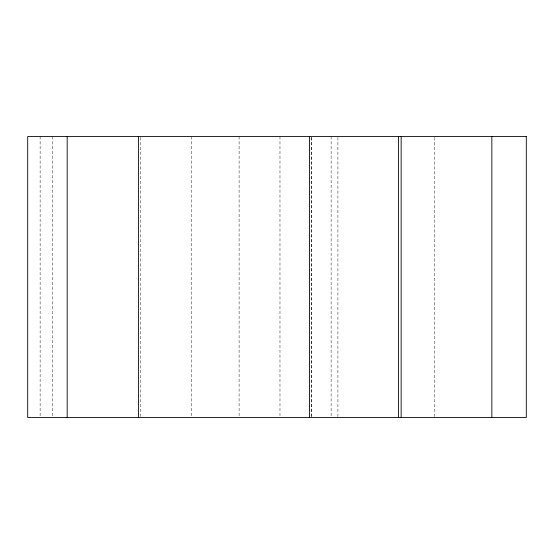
<?xml version="1.0" encoding="UTF-8"?>
<svg xmlns="http://www.w3.org/2000/svg" width="554" height="554" viewBox="0 0 554 554"><rect width="100%" height="100%" fill="white"/><g stroke="black" fill="none" stroke-linecap="round" stroke-linejoin="round"><path stroke-width="0.42" stroke-dasharray="2.77 2.08" d="M434.523 137.406L434.523 416.594M337.912 137.406L337.912 416.594M331.119 136.54L331.119 416.594M311.341 137.406L311.341 416.594M311.196 137.406L311.196 416.594M279.978 136.54L279.978 416.594M239.106 136.54L239.106 416.594M191.504 136.54L191.504 416.594M140.425 137.406L140.425 416.594M52.54 136.54L52.54 416.594M40.123 136.54L40.123 416.594"/><path stroke-width="0.83" d="M491.848 136.54L491.848 417.46M401.151 136.54L401.151 417.46M398.513 136.54L398.513 417.46M309.561 136.54L309.561 417.46M138.507 136.54L138.507 417.46M67.179 136.54L67.179 417.46M526.3 136.54L27.7 136.54L27.7 417.46L526.3 417.46L526.3 136.54"/></g></svg>
